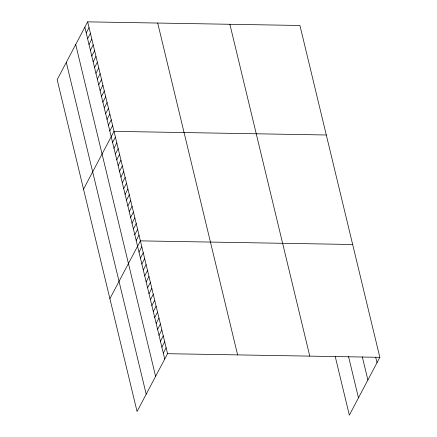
<?xml version="1.0" encoding="UTF-8"?>
<svg xmlns="http://www.w3.org/2000/svg" width="437" height="437" viewBox="0 0 437 437"><rect width="100%" height="100%" fill="white"/><g stroke="black" fill="none" stroke-linecap="round" stroke-linejoin="round"><path stroke-width="0.66" d="M87.657 21.85L57.165 79.676L137.065 411.523L167.557 353.697L87.657 21.85L299.935 25.477L379.835 357.324L349.343 415.15L335.206 356.428M86.226 32.966L89.044 27.613M87.613 38.729L90.432 33.376M89.001 44.492L91.819 39.139M90.388 50.255L93.207 44.907M91.775 56.018L94.594 50.67M93.163 61.781L95.982 56.433M94.55 67.549L97.369 62.196M95.938 73.312L98.757 67.959M97.325 79.075L100.144 73.722M98.713 84.838L101.531 79.485M100.1 90.601L102.924 85.248M101.488 96.364L104.312 91.016M102.875 102.127L105.699 96.779M104.263 107.89L107.087 102.542M105.65 113.658L108.474 108.305M107.038 119.421L109.862 114.068M108.425 125.184L111.249 119.831M109.813 130.947L112.637 125.594M83.533 189.188L114.024 131.357L326.302 134.984M112.588 142.473L115.412 137.125M113.975 148.236L116.799 142.888M115.368 154.004L118.187 148.651M116.755 159.767L119.574 154.414M118.143 165.53L120.962 160.177M119.53 171.293L122.349 165.94M120.918 177.056L123.737 171.703M122.305 182.819L125.124 177.471M123.693 188.582L126.511 183.234M125.08 194.345L127.899 188.997M126.468 200.113L129.286 194.76M127.855 205.876L130.674 200.523M129.243 211.639L132.061 206.286M130.63 217.402L133.454 212.049M132.018 223.165L134.842 217.812M133.405 228.928L136.229 223.58M134.793 234.691L137.617 229.343M136.18 240.459L139.004 235.106M109.9 298.695L140.392 240.869L352.664 244.496M138.999 252.16L141.817 246.807M140.43 258.098L143.249 252.744M141.856 264.035L144.68 258.682M143.287 269.973L146.111 264.62M144.718 275.911L147.537 270.558M146.149 281.849L148.968 276.501M147.575 287.786L150.399 282.439M149.006 293.724L151.83 288.376M150.437 299.667L153.256 294.314M151.868 305.605L154.687 300.252M153.294 311.543L156.118 306.19M154.725 317.481L157.549 312.127M156.156 323.418L158.975 318.065M157.588 329.356L160.406 324.003M159.013 335.294L161.837 329.946M160.445 341.231L163.269 335.884M161.876 347.169L164.694 341.821M163.307 353.112L166.126 347.759M167.557 353.697L379.835 357.324M375.738 357.395L377.011 362.672M362.322 356.898L367.883 379.988M348.464 356.264L358.471 397.834M229.884 24.281L309.784 356.128M157.708 23.046L237.608 354.893M84.838 27.203L164.733 359.05M75.705 44.519L155.605 376.366M66.298 62.36L146.198 394.207"/></g></svg>
